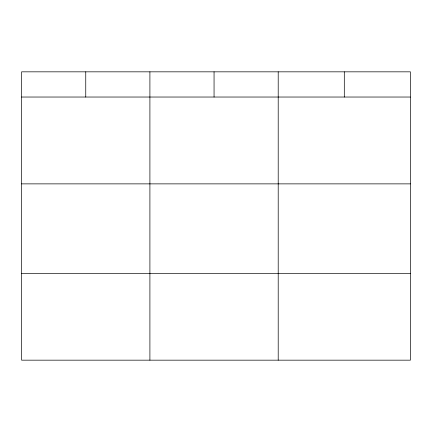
<?xml version="1.0" encoding="UTF-8"?>
<svg xmlns="http://www.w3.org/2000/svg" width="432" height="432" viewBox="0 0 432 432"><rect width="100%" height="100%" fill="white"/><g stroke="black" fill="none" stroke-linecap="round" stroke-linejoin="round"><path stroke-width="0.65" d="M410.4 97.033L410.4 360.169L21.6 360.169L21.6 71.831L410.4 71.831L410.4 97.033L21.6 97.033M21.6 183.87L410.4 183.87M21.6 273.337L410.4 273.337M344.304 71.831L344.304 97.033M278.208 71.831L278.208 360.169M214.056 71.831L214.056 97.033M149.904 71.831L149.904 360.169M85.752 71.831L85.752 97.033"/></g></svg>
